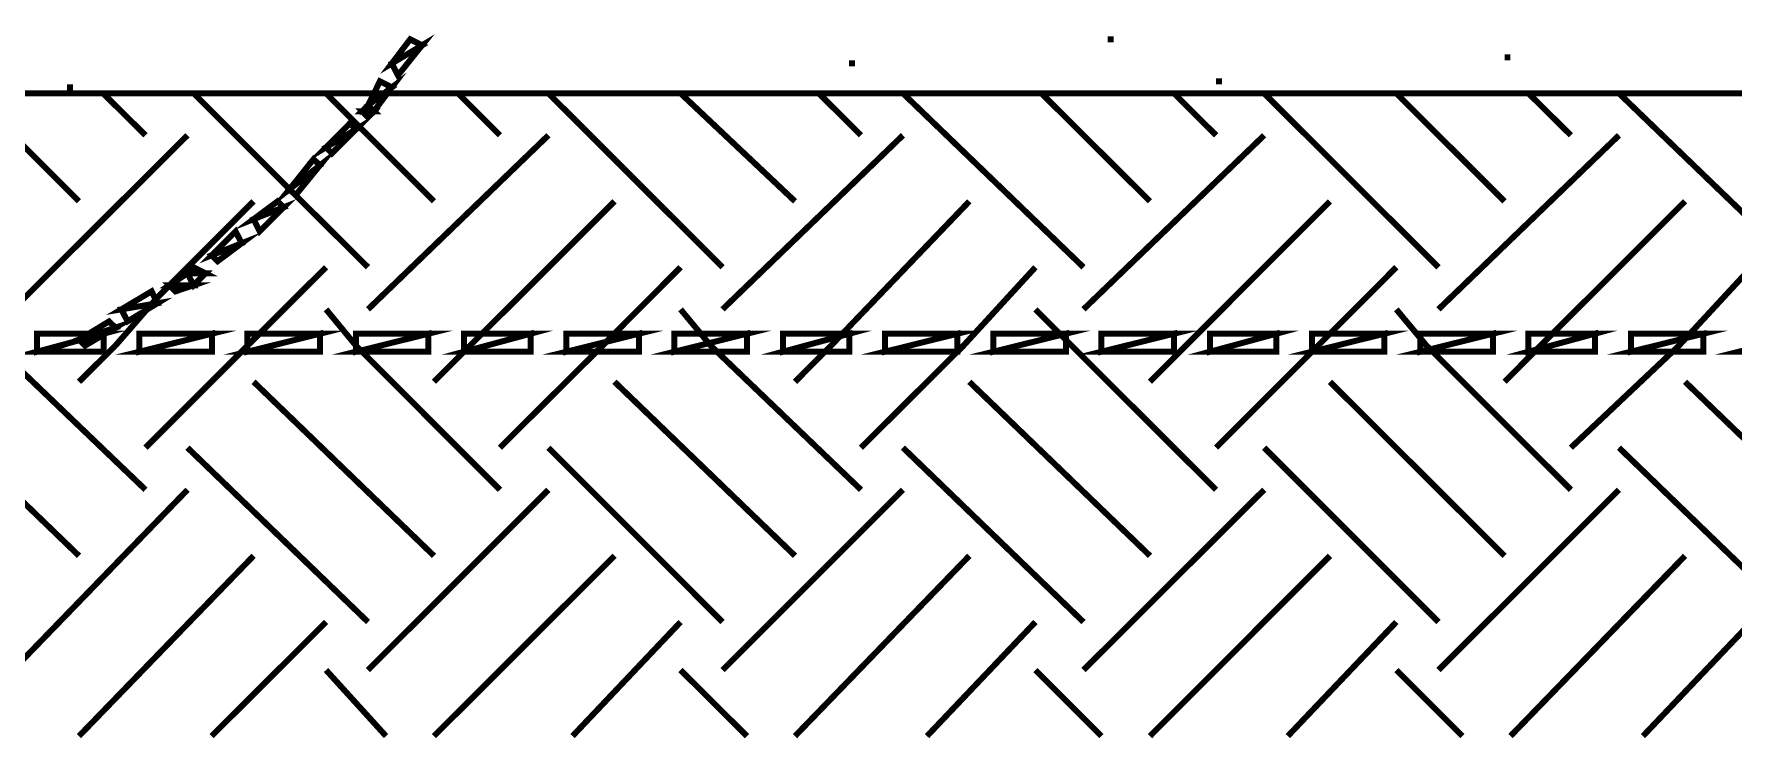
# Model space of a CAD drawing. Header units: metres. Extents: x -593 to 248, y 430 to 1024.
# Drawn here: x -251.3 to -239.32, y 483.76 to 488.74 of the extents above; entities that cross this region are included whole.
import ezdxf

# ---------------------------------------------------------------- set-up
doc = ezdxf.new("R2010")
doc.units = ezdxf.units.M
doc.header["$MEASUREMENT"] = 0
for name, color, linetype in [('C00-00-00-BLACK', 7, 'Continuous'), ('C00-FF-00', 3, 'Continuous'), ('C95-49-00', 34, 'Continuous')]:
    doc.layers.add(name, color=color, linetype=linetype)

msp = doc.modelspace()

# ---------------------------------------------------------------- linework, layer by layer
at = {"layer": 'C00-00-00-BLACK', "const_width": 0.0423}
for points in [[(-243.733, 488.698), (-243.691, 488.698)], [(-240.934, 488.571), (-240.892, 488.571)], [(-245.556, 488.528), (-245.514, 488.528)], [(-280.502, 488.317), (-193.687, 488.317)], [(-251.07, 488.359), (-251.029, 488.359)], [(-242.968, 488.402), (-242.927, 488.402)], [(-239.577, 488.317), (-239.535, 488.317)]]:
    msp.add_lwpolyline(points, dxfattribs=at)
at = {"layer": 'C00-FF-00', "const_width": 0.0423}
for points in [[(-248.78, 488.528), (-248.567, 488.656), (-248.651, 488.698), (-248.78, 488.528)], [(-248.737, 488.444), (-248.78, 488.528), (-248.567, 488.656), (-248.737, 488.444)], [(-248.906, 488.191), (-248.948, 488.232), (-248.78, 488.359), (-248.906, 488.191)], [(-248.948, 488.232), (-248.78, 488.359), (-248.864, 488.402), (-248.948, 488.232)], [(-248.99, 488.191), (-248.906, 488.191), (-248.948, 488.232), (-248.99, 488.191)], [(-248.948, 488.148), (-248.99, 488.191), (-248.906, 488.191), (-248.948, 488.148)], [(-249.244, 487.936), (-249.033, 488.063), (-249.076, 488.105), (-249.244, 487.936)], [(-249.203, 487.894), (-249.244, 487.936), (-249.033, 488.063), (-249.203, 487.894)], [(-249.502, 487.64), (-249.287, 487.809), (-249.332, 487.852), (-249.502, 487.64)], [(-249.459, 487.598), (-249.502, 487.64), (-249.287, 487.809), (-249.459, 487.598)], [(-249.755, 487.429), (-249.543, 487.513), (-249.586, 487.555), (-249.755, 487.429)], [(-249.712, 487.343), (-249.755, 487.429), (-249.543, 487.513), (-249.712, 487.343)], [(-250.051, 487.174), (-249.839, 487.259), (-249.882, 487.343), (-250.051, 487.174)], [(-250.009, 487.132), (-250.051, 487.174), (-249.839, 487.259), (-250.009, 487.132)], [(-250.348, 486.963), (-250.178, 486.963), (-250.221, 487.047), (-250.348, 486.963)], [(-250.221, 487.047), (-250.094, 487.047), (-250.178, 487.09), (-250.221, 487.047)], [(-250.178, 486.963), (-250.221, 487.047), (-250.094, 487.047), (-250.178, 486.963)], [(-250.687, 486.793), (-250.433, 486.836), (-250.474, 486.92), (-250.687, 486.793)], [(-250.305, 486.92), (-250.348, 486.963), (-250.178, 486.963), (-250.305, 486.92)], [(-250.644, 486.708), (-250.687, 486.793), (-250.433, 486.836), (-250.644, 486.708)], [(-250.986, 486.579), (-250.729, 486.664), (-250.774, 486.708), (-250.986, 486.579)], [(-250.943, 486.537), (-250.986, 486.579), (-250.729, 486.664), (-250.943, 486.537)], [(-251.282, 486.494), (-250.813, 486.621), (-250.813, 486.494), (-251.282, 486.494)], [(-251.282, 486.621), (-251.282, 486.494), (-250.813, 486.621), (-251.282, 486.621)], [(-250.56, 486.494), (-250.049, 486.621), (-250.049, 486.494), (-250.56, 486.494)], [(-250.56, 486.621), (-250.56, 486.494), (-250.049, 486.621), (-250.56, 486.621)], [(-249.798, 486.494), (-249.287, 486.621), (-249.287, 486.494), (-249.798, 486.494)], [(-249.798, 486.621), (-249.798, 486.494), (-249.287, 486.621), (-249.798, 486.621)], [(-249.033, 486.494), (-248.522, 486.621), (-248.522, 486.494), (-249.033, 486.494)], [(-249.033, 486.621), (-249.033, 486.494), (-248.522, 486.621), (-249.033, 486.621)], [(-248.271, 486.494), (-247.802, 486.621), (-247.802, 486.494), (-248.271, 486.494)], [(-248.271, 486.621), (-248.271, 486.494), (-247.802, 486.621), (-248.271, 486.621)], [(-247.549, 486.494), (-247.038, 486.621), (-247.038, 486.494), (-247.549, 486.494)], [(-247.549, 486.621), (-247.549, 486.494), (-247.038, 486.621), (-247.549, 486.621)], [(-246.787, 486.494), (-246.276, 486.621), (-246.276, 486.494), (-246.787, 486.494)], [(-246.787, 486.621), (-246.787, 486.494), (-246.276, 486.621), (-246.787, 486.621)], [(-246.022, 486.494), (-245.554, 486.621), (-245.554, 486.494), (-246.022, 486.494)], [(-246.022, 486.621), (-246.022, 486.494), (-245.554, 486.621), (-246.022, 486.621)], [(-245.303, 486.494), (-244.792, 486.621), (-244.792, 486.494), (-245.303, 486.494)], [(-245.303, 486.621), (-245.303, 486.494), (-244.792, 486.621), (-245.303, 486.621)], [(-244.538, 486.494), (-244.027, 486.621), (-244.027, 486.494), (-244.538, 486.494)], [(-244.538, 486.621), (-244.538, 486.494), (-244.027, 486.621), (-244.538, 486.621)], [(-243.776, 486.494), (-243.265, 486.621), (-243.265, 486.494), (-243.776, 486.494)], [(-243.776, 486.621), (-243.776, 486.494), (-243.265, 486.621), (-243.776, 486.621)], [(-243.011, 486.494), (-242.543, 486.621), (-242.543, 486.494), (-243.011, 486.494)], [(-243.011, 486.621), (-243.011, 486.494), (-242.543, 486.621), (-243.011, 486.621)], [(-242.292, 486.494), (-241.781, 486.621), (-241.781, 486.494), (-242.292, 486.494)], [(-242.292, 486.621), (-242.292, 486.494), (-241.781, 486.621), (-242.292, 486.621)], [(-241.527, 486.494), (-241.016, 486.621), (-241.016, 486.494), (-241.527, 486.494)], [(-241.527, 486.621), (-241.527, 486.494), (-241.016, 486.621), (-241.527, 486.621)], [(-240.765, 486.494), (-240.297, 486.621), (-240.297, 486.494), (-240.765, 486.494)], [(-240.765, 486.621), (-240.765, 486.494), (-240.297, 486.621), (-240.765, 486.621)], [(-240.043, 486.494), (-239.532, 486.621), (-239.532, 486.494), (-240.043, 486.494)], [(-240.043, 486.621), (-240.043, 486.494), (-239.532, 486.621), (-240.043, 486.621)], [(-239.281, 486.494), (-238.77, 486.621), (-238.77, 486.494), (-239.281, 486.494)]]:
    msp.add_lwpolyline(points, close=True, dxfattribs=at)
at = {"layer": 'C00-FF-00'}
for points in [[(-248.78, 488.528), (-248.567, 488.656), (-248.651, 488.698), (-248.78, 488.528)], [(-248.737, 488.444), (-248.78, 488.528), (-248.567, 488.656), (-248.737, 488.444)], [(-248.948, 488.232), (-248.78, 488.359), (-248.864, 488.402), (-248.948, 488.232)], [(-248.906, 488.191), (-248.948, 488.232), (-248.78, 488.359), (-248.906, 488.191)], [(-248.99, 488.191), (-248.906, 488.191), (-248.948, 488.232), (-248.99, 488.191)], [(-249.244, 487.936), (-249.033, 488.063), (-249.076, 488.105), (-249.244, 487.936)], [(-248.948, 488.148), (-248.99, 488.191), (-248.906, 488.191), (-248.948, 488.148)], [(-249.203, 487.894), (-249.244, 487.936), (-249.033, 488.063), (-249.203, 487.894)], [(-249.502, 487.64), (-249.287, 487.809), (-249.332, 487.852), (-249.502, 487.64)], [(-249.459, 487.598), (-249.502, 487.64), (-249.287, 487.809), (-249.459, 487.598)], [(-249.755, 487.429), (-249.543, 487.513), (-249.586, 487.555), (-249.755, 487.429)], [(-249.712, 487.343), (-249.755, 487.429), (-249.543, 487.513), (-249.712, 487.343)], [(-250.051, 487.174), (-249.839, 487.259), (-249.882, 487.343), (-250.051, 487.174)], [(-250.009, 487.132), (-250.051, 487.174), (-249.839, 487.259), (-250.009, 487.132)], [(-250.348, 486.963), (-250.178, 486.963), (-250.221, 487.047), (-250.348, 486.963)], [(-250.221, 487.047), (-250.094, 487.047), (-250.178, 487.09), (-250.221, 487.047)], [(-250.178, 486.963), (-250.221, 487.047), (-250.094, 487.047), (-250.178, 486.963)], [(-250.687, 486.793), (-250.433, 486.836), (-250.474, 486.92), (-250.687, 486.793)], [(-250.305, 486.92), (-250.348, 486.963), (-250.178, 486.963), (-250.305, 486.92)], [(-250.644, 486.708), (-250.687, 486.793), (-250.433, 486.836), (-250.644, 486.708)], [(-250.986, 486.579), (-250.729, 486.664), (-250.774, 486.708), (-250.986, 486.579)], [(-250.943, 486.537), (-250.986, 486.579), (-250.729, 486.664), (-250.943, 486.537)], [(-251.282, 486.621), (-251.282, 486.494), (-250.813, 486.621), (-251.282, 486.621)], [(-251.282, 486.494), (-250.813, 486.621), (-250.813, 486.494), (-251.282, 486.494)], [(-250.56, 486.621), (-250.56, 486.494), (-250.049, 486.621), (-250.56, 486.621)], [(-250.56, 486.494), (-250.049, 486.621), (-250.049, 486.494), (-250.56, 486.494)], [(-249.798, 486.621), (-249.798, 486.494), (-249.287, 486.621), (-249.798, 486.621)], [(-249.798, 486.494), (-249.287, 486.621), (-249.287, 486.494), (-249.798, 486.494)], [(-249.033, 486.621), (-249.033, 486.494), (-248.522, 486.621), (-249.033, 486.621)], [(-249.033, 486.494), (-248.522, 486.621), (-248.522, 486.494), (-249.033, 486.494)], [(-248.271, 486.621), (-248.271, 486.494), (-247.802, 486.621), (-248.271, 486.621)], [(-248.271, 486.494), (-247.802, 486.621), (-247.802, 486.494), (-248.271, 486.494)], [(-247.549, 486.621), (-247.549, 486.494), (-247.038, 486.621), (-247.549, 486.621)], [(-247.549, 486.494), (-247.038, 486.621), (-247.038, 486.494), (-247.549, 486.494)], [(-246.787, 486.621), (-246.787, 486.494), (-246.276, 486.621), (-246.787, 486.621)], [(-246.787, 486.494), (-246.276, 486.621), (-246.276, 486.494), (-246.787, 486.494)], [(-246.022, 486.621), (-246.022, 486.494), (-245.554, 486.621), (-246.022, 486.621)], [(-246.022, 486.494), (-245.554, 486.621), (-245.554, 486.494), (-246.022, 486.494)], [(-245.303, 486.621), (-245.303, 486.494), (-244.792, 486.621), (-245.303, 486.621)], [(-245.303, 486.494), (-244.792, 486.621), (-244.792, 486.494), (-245.303, 486.494)], [(-244.538, 486.621), (-244.538, 486.494), (-244.027, 486.621), (-244.538, 486.621)], [(-244.538, 486.494), (-244.027, 486.621), (-244.027, 486.494), (-244.538, 486.494)], [(-243.776, 486.621), (-243.776, 486.494), (-243.265, 486.621), (-243.776, 486.621)], [(-243.776, 486.494), (-243.265, 486.621), (-243.265, 486.494), (-243.776, 486.494)], [(-243.011, 486.621), (-243.011, 486.494), (-242.543, 486.621), (-243.011, 486.621)], [(-243.011, 486.494), (-242.543, 486.621), (-242.543, 486.494), (-243.011, 486.494)], [(-242.292, 486.621), (-242.292, 486.494), (-241.781, 486.621), (-242.292, 486.621)], [(-242.292, 486.494), (-241.781, 486.621), (-241.781, 486.494), (-242.292, 486.494)], [(-241.527, 486.621), (-241.527, 486.494), (-241.016, 486.621), (-241.527, 486.621)], [(-241.527, 486.494), (-241.016, 486.621), (-241.016, 486.494), (-241.527, 486.494)], [(-240.765, 486.621), (-240.765, 486.494), (-240.297, 486.621), (-240.765, 486.621)], [(-240.765, 486.494), (-240.297, 486.621), (-240.297, 486.494), (-240.765, 486.494)], [(-240.043, 486.621), (-240.043, 486.494), (-239.532, 486.621), (-240.043, 486.621)], [(-240.043, 486.494), (-239.532, 486.621), (-239.532, 486.494), (-240.043, 486.494)]]:
    msp.add_lwpolyline(points, close=True, dxfattribs=at)
at = {"layer": 'C95-49-00', "const_width": 0.0423}
for points in [[(-250.986, 487.555), (-251.748, 488.317)], [(-250.517, 488.021), (-250.816, 488.317)], [(-250.178, 488.317), (-249.459, 487.598), (-248.948, 487.09)], [(-249.244, 488.317), (-249.033, 488.105), (-248.483, 487.555)], [(-248.018, 488.021), (-248.314, 488.317)], [(-246.448, 487.09), (-247.676, 488.317)], [(-245.937, 487.555), (-246.744, 488.317)], [(-245.472, 488.021), (-245.769, 488.317)], [(-243.903, 487.09), (-245.176, 488.317)], [(-243.434, 487.555), (-244.199, 488.317)], [(-242.968, 488.021), (-243.265, 488.317)], [(-241.4, 487.09), (-242.629, 488.317)], [(-240.934, 487.555), (-241.697, 488.317)], [(-240.466, 488.021), (-240.765, 488.317)], [(-238.855, 487.09), (-240.127, 488.317)], [(-251.452, 486.793), (-250.221, 488.021)], [(-248.948, 486.793), (-247.676, 488.021)], [(-246.448, 486.793), (-245.176, 488.021)], [(-243.903, 486.793), (-242.629, 488.021)], [(-241.4, 486.793), (-240.127, 488.021)], [(-249.755, 487.555), (-250.433, 486.877), (-250.729, 486.537)], [(-248.483, 486.282), (-248.228, 486.537), (-247.21, 487.555)], [(-245.937, 486.282), (-245.683, 486.537), (-244.708, 487.555)], [(-243.434, 486.282), (-243.181, 486.537), (-242.165, 487.555)], [(-240.934, 486.282), (-240.68, 486.537), (-239.661, 487.555)], [(-250.517, 485.817), (-249.798, 486.537), (-249.244, 487.09)], [(-248.018, 485.817), (-247.294, 486.537), (-246.744, 487.09)], [(-245.472, 485.817), (-244.749, 486.537), (-244.242, 487.09)], [(-242.968, 485.817), (-242.249, 486.537), (-241.697, 487.09)], [(-240.466, 485.817), (-239.704, 486.537), (-239.193, 487.09)], [(-250.517, 485.52), (-251.578, 486.537), (-251.791, 486.793)], [(-249.033, 486.537), (-249.244, 486.793)], [(-245.472, 485.52), (-246.532, 486.537), (-246.744, 486.793)], [(-242.968, 485.52), (-243.987, 486.537), (-244.242, 486.793)], [(-240.466, 485.52), (-241.484, 486.537), (-241.697, 486.793)], [(-250.986, 486.282), (-250.729, 486.537)], [(-248.018, 485.52), (-249.033, 486.537)], [(-250.986, 485.054), (-252.258, 486.282)], [(-248.483, 485.054), (-249.755, 486.282)], [(-245.937, 485.054), (-247.21, 486.282)], [(-243.434, 485.054), (-244.708, 486.282)], [(-240.934, 485.054), (-242.165, 486.282)], [(-238.389, 485.054), (-239.661, 486.282)], [(-248.948, 484.587), (-250.221, 485.817)], [(-246.448, 484.587), (-247.676, 485.817)], [(-243.903, 484.587), (-245.176, 485.817)], [(-241.4, 484.587), (-242.629, 485.817)], [(-238.855, 484.587), (-240.127, 485.817)], [(-251.452, 484.248), (-250.221, 485.52)], [(-248.948, 484.248), (-247.676, 485.52)], [(-246.448, 484.248), (-245.176, 485.52)], [(-243.903, 484.248), (-242.629, 485.52)], [(-241.4, 484.248), (-240.127, 485.52)], [(-250.986, 483.782), (-249.755, 485.054)], [(-248.483, 483.782), (-247.21, 485.054)], [(-245.937, 483.782), (-244.708, 485.054)], [(-243.434, 483.782), (-242.165, 485.054)], [(-240.892, 483.782), (-239.661, 485.054)], [(-250.051, 483.782), (-249.244, 484.587)], [(-247.506, 483.782), (-246.744, 484.587)], [(-245.006, 483.782), (-244.242, 484.587)], [(-242.462, 483.782), (-241.697, 484.587)], [(-239.958, 483.782), (-239.193, 484.587)], [(-248.821, 483.782), (-249.244, 484.248)], [(-246.276, 483.782), (-246.744, 484.248)], [(-243.776, 483.782), (-244.242, 484.248)], [(-241.231, 483.782), (-241.697, 484.248)]]:
    msp.add_lwpolyline(points, dxfattribs=at)

doc.saveas('drawing.dxf')
